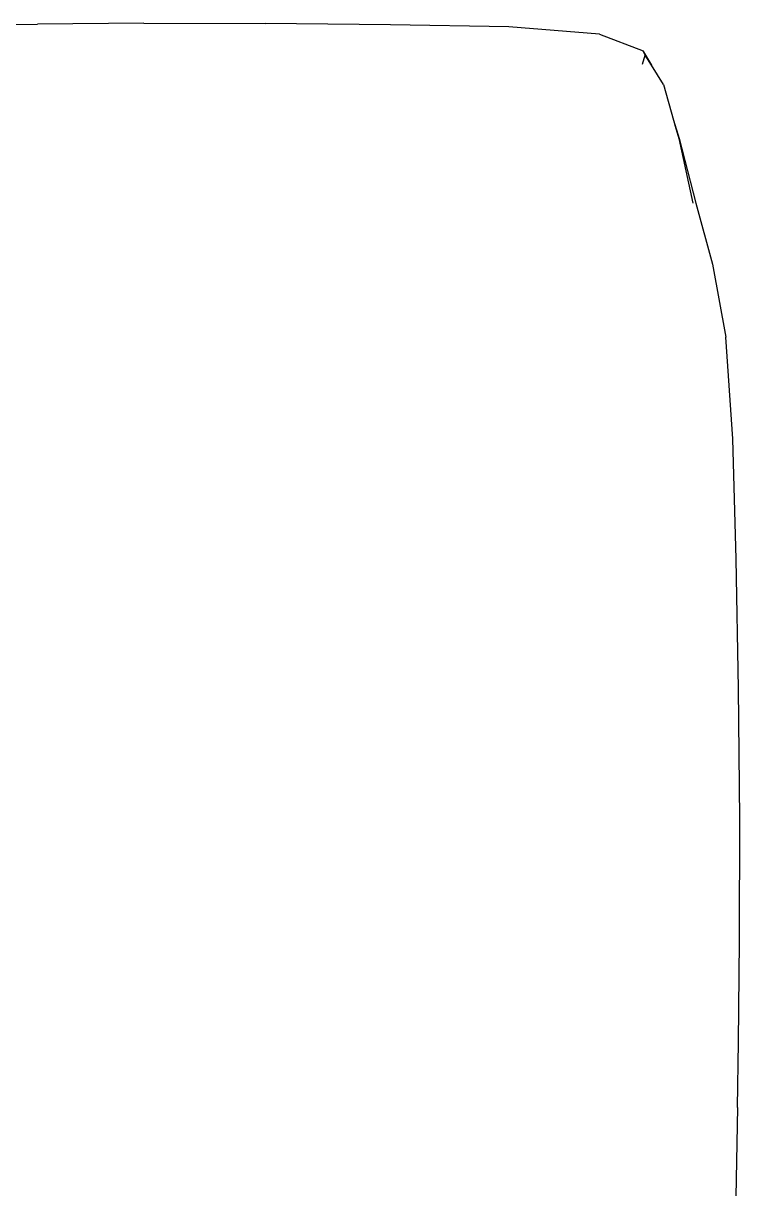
# Model space of a CAD drawing. Header units: millimetres. Extents: x -41292 to 298682, y -22072 to 33155.
# Drawn here: x 29720 to 30179, y 3004 to 3751 of the extents above; entities that cross this region are included whole.
import ezdxf

# ---------------------------------------------------------------- set-up
doc = ezdxf.new("R2010")
doc.units = ezdxf.units.MM

# ---------------------------------------------------------------- blocks, each defined once
blk = doc.blocks.new('AHSISHEUD')
for p, q in [((30299.63, 21398.05), (30356.09, 21398.36)), ((30424.23, 21398.9), (30356.09, 21398.36)), ((30424.23, 21398.9), (30502.02, 21398.75)), ((30582.37, 21397.97), (30502.02, 21398.75)), ((30658.21, 21396.63), (30582.37, 21397.97)), ((30716.53, 21391.99), (30658.21, 21396.63)), ((30716.53, 21391.99), (30744.36, 21381.34)), ((30744.01, 21372.72), (30745.72, 21378.46)), ((30744.7, 21380.62), (30744.36, 21381.34)), ((30749.7, 21372.06), (30744.36, 21381.34)), ((30744.36, 21381.34), (30744.36, 21380.74)), ((30744.7, 21380.62), (30749.7, 21372.06)), ((30745.72, 21378.46), (30744.7, 21380.62)), ((30749.7, 21372.06), (30745.72, 21378.46)), ((30757.38, 21359.73), (30749.7, 21372.06)), ((30757.38, 21359.73), (30763.89, 21336.84)), ((30763.89, 21336.84), (30767.59, 21325.1)), ((30763.89, 21336.84), (30765.44, 21331.38)), ((30765.44, 21331.38), (30767.4, 21325.1)), ((30765.44, 21331.38), (30767.23, 21325.1)), ((30767.23, 21325.1), (30776.17, 21283.68)), ((30767.59, 21325.1), (30778.25, 21283.68)), ((30778.25, 21283.68), (30788.92, 21244.59)), ((30788.92, 21244.59), (30797.52, 21197.61)), ((30802, 21132.56), (30797.52, 21197.61)), ((30804.1, 21055.46), (30802, 21132.56)), ((30805.58, 20972.38), (30804.1, 21055.46)), ((30806.31, 20888.84), (30805.58, 20972.38)), ((30806.16, 20810.37), (30806.31, 20888.84)), ((30805.58, 20745.78), (30806.16, 20810.37)), ((30805, 20703.88), (30805.58, 20745.78)), ((30805, 20703.88), (30803.55, 20628.46))]:
    blk.add_line(p, q)

msp = doc.modelspace()

# ---------------------------------------------------------------- block references
msp.add_blockref('AHSISHEUD', (-627.37, -17648.09))

doc.saveas('drawing.dxf')
